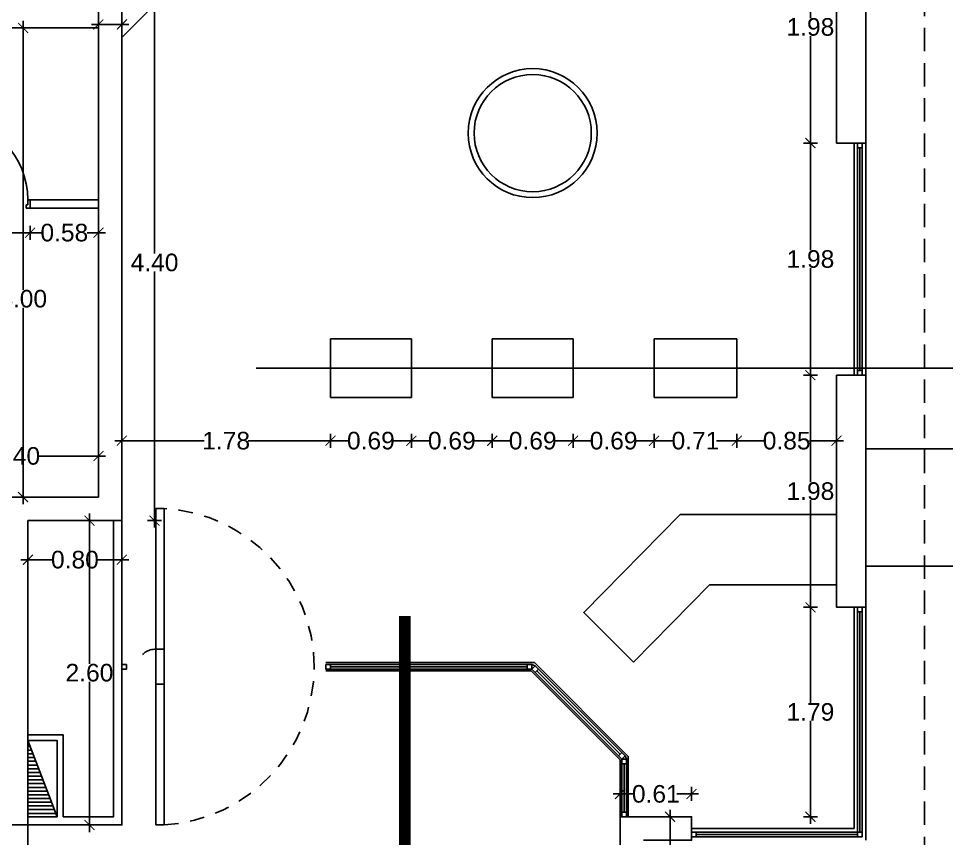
# Model space of a CAD drawing. Header units: millimetres. Extents: x 1217 to 2428, y 234 to 644.
# Drawn here: x 2363.95 to 2371.87, y 343.95 to 350.95 of the extents above; entities that cross this region are included whole.
import ezdxf

# ---------------------------------------------------------------- set-up
doc = ezdxf.new("R2010")
doc.units = ezdxf.units.MM
for name, pattern in [('DASHDOTX2', [0.84, 0.4, -0.2, 0.04, -0.2]), ('HIDDEN', [0.375, 0.25, -0.125]), ('HIDDEN2', [0.1875, 0.125, -0.0625])]:
    doc.linetypes.add(name, pattern=pattern)
doc.layers.get('0').update_dxf_attribs({"lineweight": 5})
for name, color, linetype in [('0.1', 251, 'Continuous'), ('0.2', 2, 'Continuous'), ('0.3', 6, 'Continuous'), ('COTAS INTERIORES', 3, 'Continuous'), ('MURO', 5, 'Continuous'), ('MUROS', 7, 'Continuous'), ('PUERTAS', 2, 'Continuous'), ('SHAFT', 3, 'Continuous')]:
    doc.layers.add(name, color=color, linetype=linetype)
doc.styles.add('INTERARQ', font='arial.ttf')
doc.dimstyles.new('ESCALA_1-50', dxfattribs={"dimtxt": 0.15, "dimasz": 0.06, "dimexe": 0.18, "dimexo": 0.0625, "dimgap": 0, "dimtad": 0, "dimtih": 1, "dimtoh": 1, "dimzin": 0, "dimdsep": 46, "dimtxsty": 'INTERARQ', "dimblk": 'DIMTICK', "dimcen": 0, "dimse1": 1, "dimse2": 1, "dimclrd": 256, "dimclre": 1, "dimclrt": 2, "dimadec": 0, "dimazin": 0, "dimtfac": 4.5, "dimtofl": 0, "dimtmove": 2, "dimatfit": 3, "dimldrblk": 'DIMTICK', "dimfxl": 1, "dimtolj": 1, "dimtzin": 0, "dimarcsym": 0})

# ---------------------------------------------------------------- blocks, each defined once
blk = doc.blocks.new('DFDFDFDFDDFGGG')
at = {"layer": 'PUERTAS'}
for p, q in [((381629.6763, 7752659.5205), (381629.6427, 7752659.5205)), ((381629.6629, 7752659.4936), (381629.6763, 7752659.4936)), ((381629.6629, 7752659.4505), (381629.6629, 7752659.4936)), ((381629.6763, 7752659.4936), (381629.6763, 7752659.5205)), ((381630.359, 7752659.5205), (381630.359, 7752659.4936)), ((381630.3927, 7752659.5205), (381630.359, 7752659.5205)), ((381630.359, 7752659.4936), (381630.3725, 7752659.4936)), ((381630.3725, 7752659.4936), (381630.3725, 7752659.4505)), ((381629.6427, 7752659.4505), (381629.6629, 7752659.4505)), ((381629.6628, 7752658.7508), (381629.6629, 7752659.4505)), ((381629.6629, 7752659.4505), (381629.7061, 7752659.4505)), ((381629.7061, 7752659.4505), (381629.706, 7752658.7508)), ((381630.3725, 7752659.4505), (381630.3927, 7752659.4505)), ((381629.706, 7752658.7508), (381629.6628, 7752658.7508))]:
    blk.add_line(p, q, dxfattribs=at)
blk.add_ellipse((381629.5787, 7752659.5294), major_axis=(-0.6336, 0.5233), ratio=0.91419, start_param=2.378631, end_param=3.775075, dxfattribs=at)
blk = doc.blocks.new('DIMTICK')
at = {"color": 1}
for p, q in [((-1, 0), (1, 0)), ((0, 1), (0, -1))]:
    blk.add_line(p, q, dxfattribs=at)
at = {"color": 3, "const_width": 0.141}
blk.add_lwpolyline([(0.71, 0.71), (-0.71, -0.71)], dxfattribs=at)
blk = doc.blocks.new('*D44')
at = {"layer": 'COTAS INTERIORES', "lineweight": -2, "ltscale": 3, "transparency": 16777216}
for p, q in [((2363.3632, 349.1211), (2363.4828, 349.1211)), ((2363.9932, 349.1211), (2363.8736, 349.1211))]:
    blk.add_line(p, q, dxfattribs=at)
at = {"layer": 'DEFPOINTS', "color": 0, "ltscale": 3, "transparency": 16777216}
for p in [(2363.3032, 349.5959), (2364.0532, 349.5959), (2364.0532, 349.1211)]:
    blk.add_point(p, dxfattribs=at)
at = {"layer": 'COTAS INTERIORES', "lineweight": -2, "ltscale": 3, "transparency": 16777216, "xscale": 0.06, "yscale": 0.06, "zscale": 0.06, "rotation": 180}
blk.add_blockref('DIMTICK', (2363.3032, 349.1211), dxfattribs=at)
at = {"layer": 'COTAS INTERIORES', "lineweight": -2, "ltscale": 3, "transparency": 16777216, "xscale": 0.06, "yscale": 0.06, "zscale": 0.06}
blk.add_blockref('DIMTICK', (2364.0532, 349.1211), dxfattribs=at)
at = {"layer": 'COTAS INTERIORES', "color": 2, "ltscale": 3, "transparency": 16777216, "insert": (2363.6782, 349.1211), "char_height": 0.15, "attachment_point": 5, "style": 'INTERARQ'}
blk.add_mtext('\\A1;0.75', dxfattribs=at)
blk = doc.blocks.new('*D45')
at = {"layer": 'COTAS INTERIORES', "lineweight": -2, "ltscale": 3, "transparency": 16777216}
for p, q in [((2364.1132, 349.1211), (2364.1489, 349.1211)), ((2364.5746, 349.1211), (2364.5389, 349.1211))]:
    blk.add_line(p, q, dxfattribs=at)
at = {"layer": 'DEFPOINTS', "color": 0, "ltscale": 3, "transparency": 16777216}
for p in [(2364.0532, 349.5959), (2364.6346, 349.5959), (2364.6346, 349.1211)]:
    blk.add_point(p, dxfattribs=at)
at = {"layer": 'COTAS INTERIORES', "lineweight": -2, "ltscale": 3, "transparency": 16777216, "xscale": 0.06, "yscale": 0.06, "zscale": 0.06, "rotation": 180}
blk.add_blockref('DIMTICK', (2364.0532, 349.1211), dxfattribs=at)
at = {"layer": 'COTAS INTERIORES', "lineweight": -2, "ltscale": 3, "transparency": 16777216, "xscale": 0.06, "yscale": 0.06, "zscale": 0.06}
blk.add_blockref('DIMTICK', (2364.6346, 349.1211), dxfattribs=at)
at = {"layer": 'COTAS INTERIORES', "color": 2, "ltscale": 3, "transparency": 16777216, "insert": (2364.3439, 349.1211), "char_height": 0.15, "attachment_point": 5, "style": 'INTERARQ'}
blk.add_mtext('\\A1;0.58', dxfattribs=at)
blk = doc.blocks.new('*D46')
at = {"layer": 'COTAS INTERIORES', "lineweight": -2, "ltscale": 3, "transparency": 16777216}
blk.add_line((2364.6946, 350.8975), (2364.7746, 350.8975), dxfattribs=at)
at = {"layer": 'DEFPOINTS', "color": 0, "ltscale": 3, "transparency": 16777216}
for p in [(2364.8346, 350.8975), (2364.6346, 349.5959), (2364.8346, 346.9294)]:
    blk.add_point(p, dxfattribs=at)
at = {"layer": 'COTAS INTERIORES', "lineweight": -2, "ltscale": 3, "transparency": 16777216, "xscale": 0.06, "yscale": 0.06, "zscale": 0.06, "rotation": 180}
blk.add_blockref('DIMTICK', (2364.6346, 350.8975), dxfattribs=at)
at = {"layer": 'COTAS INTERIORES', "lineweight": -2, "ltscale": 3, "transparency": 16777216, "xscale": 0.06, "yscale": 0.06, "zscale": 0.06}
blk.add_blockref('DIMTICK', (2364.8346, 350.8975), dxfattribs=at)
at = {"layer": 'COTAS INTERIORES', "color": 2, "ltscale": 3, "transparency": 16777216, "insert": (2364.7346, 351.2307), "char_height": 0.15, "attachment_point": 5, "style": 'INTERARQ'}
blk.add_mtext('\\A1;0.20', dxfattribs=at)
blk = doc.blocks.new('*D78')
at = {"layer": 'COTAS INTERIORES', "lineweight": -2, "ltscale": 3, "transparency": 16777216}
for p, q in [((2363.993, 350.8082), (2363.993, 348.6339)), ((2363.993, 346.9253), (2363.993, 348.4807))]:
    blk.add_line(p, q, dxfattribs=at)
at = {"layer": 'DEFPOINTS', "color": 0, "ltscale": 3, "transparency": 16777216}
for p in [(2363.993, 350.8682), (2364.6346, 350.8682, 0), (2364.6346, 346.8653, 0)]:
    blk.add_point(p, dxfattribs=at)
at = {"layer": 'COTAS INTERIORES', "lineweight": -2, "ltscale": 3, "transparency": 16777216, "xscale": 0.06, "yscale": 0.06, "zscale": 0.06}
for p, rotation in [((2363.993, 350.8682), 90), ((2363.993, 346.8653), 270)]:
    blk.add_blockref('DIMTICK', p, dxfattribs=dict(at, rotation=rotation))
at = {"layer": 'COTAS INTERIORES', "color": 2, "ltscale": 3, "transparency": 16777216, "insert": (2363.993, 348.5573), "char_height": 0.15, "attachment_point": 5, "style": 'INTERARQ'}
blk.add_mtext('\\A1;4.00', dxfattribs=at)
blk = doc.blocks.new('*D82')
at = {"layer": 'COTAS INTERIORES', "lineweight": -2, "ltscale": 3, "transparency": 16777216}
for p, q in [((2363.2927, 347.2163), (2363.7461, 347.2163)), ((2364.5746, 347.2163), (2364.1211, 347.2163))]:
    blk.add_line(p, q, dxfattribs=at)
at = {"layer": 'DEFPOINTS', "color": 0, "ltscale": 3, "transparency": 16777216}
for p in [(2363.2327, 347.2163), (2363.2327, 346.8653, 0), (2364.6346, 346.8653, 0)]:
    blk.add_point(p, dxfattribs=at)
at = {"layer": 'COTAS INTERIORES', "lineweight": -2, "ltscale": 3, "transparency": 16777216, "xscale": 0.06, "yscale": 0.06, "zscale": 0.06, "rotation": 180}
blk.add_blockref('DIMTICK', (2363.2327, 347.2163), dxfattribs=at)
at = {"layer": 'COTAS INTERIORES', "lineweight": -2, "ltscale": 3, "transparency": 16777216, "xscale": 0.06, "yscale": 0.06, "zscale": 0.06}
blk.add_blockref('DIMTICK', (2364.6346, 347.2163), dxfattribs=at)
at = {"layer": 'COTAS INTERIORES', "color": 2, "ltscale": 3, "transparency": 16777216, "insert": (2363.9336, 347.2163), "char_height": 0.15, "attachment_point": 5, "style": 'INTERARQ'}
blk.add_mtext('\\A1;1.40', dxfattribs=at)
blk = doc.blocks.new('*D83')
at = {"layer": 'COTAS INTERIORES', "lineweight": -2, "ltscale": 3, "transparency": 16777216}
for p, q in [((2365.1133, 351.0082), (2365.1133, 348.9433)), ((2365.1133, 346.7253), (2365.1133, 348.7902))]:
    blk.add_line(p, q, dxfattribs=at)
at = {"layer": 'DEFPOINTS', "color": 0, "ltscale": 3, "transparency": 16777216}
for p in [(2364.8346, 351.0682, 0), (2365.1133, 351.0682), (2364.8346, 346.6653, 0)]:
    blk.add_point(p, dxfattribs=at)
at = {"layer": 'COTAS INTERIORES', "lineweight": -2, "ltscale": 3, "transparency": 16777216, "xscale": 0.06, "yscale": 0.06, "zscale": 0.06}
for p, rotation in [((2365.1133, 351.0682), 90), ((2365.1133, 346.6653), 270)]:
    blk.add_blockref('DIMTICK', p, dxfattribs=dict(at, rotation=rotation))
at = {"layer": 'COTAS INTERIORES', "color": 2, "ltscale": 3, "transparency": 16777216, "insert": (2365.1133, 348.8667), "char_height": 0.15, "attachment_point": 5, "style": 'INTERARQ'}
blk.add_mtext('\\A1;4.40', dxfattribs=at)
blk = doc.blocks.new('*D85')
at = {"layer": 'COTAS INTERIORES', "lineweight": -2, "ltscale": 3, "transparency": 16777216}
for p, q in [((2364.0936, 346.3314), (2364.2396, 346.3314)), ((2364.7746, 346.3314), (2364.6287, 346.3314))]:
    blk.add_line(p, q, dxfattribs=at)
at = {"layer": 'DEFPOINTS', "color": 0, "ltscale": 3, "transparency": 16777216}
for p in [(2364.0336, 346.6653, 0), (2364.8346, 346.6653, 0), (2364.8346, 346.3314)]:
    blk.add_point(p, dxfattribs=at)
at = {"layer": 'COTAS INTERIORES', "lineweight": -2, "ltscale": 3, "transparency": 16777216, "xscale": 0.06, "yscale": 0.06, "zscale": 0.06, "rotation": 180}
blk.add_blockref('DIMTICK', (2364.0336, 346.3314), dxfattribs=at)
at = {"layer": 'COTAS INTERIORES', "lineweight": -2, "ltscale": 3, "transparency": 16777216, "xscale": 0.06, "yscale": 0.06, "zscale": 0.06}
blk.add_blockref('DIMTICK', (2364.8346, 346.3314), dxfattribs=at)
at = {"layer": 'COTAS INTERIORES', "color": 2, "ltscale": 3, "transparency": 16777216, "insert": (2364.4341, 346.3314), "char_height": 0.15, "attachment_point": 5, "style": 'INTERARQ'}
blk.add_mtext('\\A1;0.80', dxfattribs=at)
blk = doc.blocks.new('*D86')
at = {"layer": 'COTAS INTERIORES', "lineweight": -2, "ltscale": 3, "transparency": 16777216}
for p, q in [((2364.5583, 346.6053), (2364.5583, 345.4436)), ((2364.5583, 344.1286), (2364.5583, 345.2904))]:
    blk.add_line(p, q, dxfattribs=at)
at = {"layer": 'DEFPOINTS', "color": 0, "ltscale": 3, "transparency": 16777216}
for p in [(2364.5583, 346.6653), (2364.8346, 346.6653, 0), (2364.8346, 344.0686, 0)]:
    blk.add_point(p, dxfattribs=at)
at = {"layer": 'COTAS INTERIORES', "lineweight": -2, "ltscale": 3, "transparency": 16777216, "xscale": 0.06, "yscale": 0.06, "zscale": 0.06}
for p, rotation in [((2364.5583, 346.6653), 90), ((2364.5583, 344.0686), 270)]:
    blk.add_blockref('DIMTICK', p, dxfattribs=dict(at, rotation=rotation))
at = {"layer": 'COTAS INTERIORES', "color": 2, "ltscale": 3, "transparency": 16777216, "insert": (2364.5583, 345.367), "char_height": 0.15, "attachment_point": 5, "style": 'INTERARQ'}
blk.add_mtext('\\A1;2.60', dxfattribs=at)
blk = doc.blocks.new('*D93')
at = {"layer": 'COTAS INTERIORES', "lineweight": -2, "ltscale": 3, "transparency": 16777216}
for p, q in [((2364.8946, 347.3464), (2365.5362, 347.3464)), ((2366.5535, 347.3464), (2365.912, 347.3464))]:
    blk.add_line(p, q, dxfattribs=at)
at = {"layer": 'DEFPOINTS', "color": 0, "ltscale": 3, "transparency": 16777216}
for p in [(2364.8346, 347.7158, 0), (2366.6135, 347.7158, 0), (2364.8346, 347.3464)]:
    blk.add_point(p, dxfattribs=at)
at = {"layer": 'COTAS INTERIORES', "lineweight": -2, "ltscale": 3, "transparency": 16777216, "xscale": 0.06, "yscale": 0.06, "zscale": 0.06, "rotation": 180}
blk.add_blockref('DIMTICK', (2364.8346, 347.3464), dxfattribs=at)
at = {"layer": 'COTAS INTERIORES', "lineweight": -2, "ltscale": 3, "transparency": 16777216, "xscale": 0.06, "yscale": 0.06, "zscale": 0.06}
blk.add_blockref('DIMTICK', (2366.6135, 347.3464), dxfattribs=at)
at = {"layer": 'COTAS INTERIORES', "color": 2, "ltscale": 3, "transparency": 16777216, "insert": (2365.7241, 347.3464), "char_height": 0.15, "attachment_point": 5, "style": 'INTERARQ'}
blk.add_mtext('\\A1;1.78', dxfattribs=at)
blk = doc.blocks.new('*D94')
at = {"layer": 'COTAS INTERIORES', "lineweight": -2, "ltscale": 3, "transparency": 16777216}
for p, q in [((2366.6735, 347.3464), (2366.7635, 347.3464)), ((2367.2435, 347.3464), (2367.1535, 347.3464))]:
    blk.add_line(p, q, dxfattribs=at)
at = {"layer": 'DEFPOINTS', "color": 0, "ltscale": 3, "transparency": 16777216}
for p in [(2366.6135, 347.7158, 0), (2367.3035, 347.7158), (2367.3035, 347.3464)]:
    blk.add_point(p, dxfattribs=at)
at = {"layer": 'COTAS INTERIORES', "lineweight": -2, "ltscale": 3, "transparency": 16777216, "xscale": 0.06, "yscale": 0.06, "zscale": 0.06, "rotation": 180}
blk.add_blockref('DIMTICK', (2366.6135, 347.3464), dxfattribs=at)
at = {"layer": 'COTAS INTERIORES', "lineweight": -2, "ltscale": 3, "transparency": 16777216, "xscale": 0.06, "yscale": 0.06, "zscale": 0.06}
blk.add_blockref('DIMTICK', (2367.3035, 347.3464), dxfattribs=at)
at = {"layer": 'COTAS INTERIORES', "color": 2, "ltscale": 3, "transparency": 16777216, "insert": (2366.9585, 347.3464), "char_height": 0.15, "attachment_point": 5, "style": 'INTERARQ'}
blk.add_mtext('\\A1;0.69', dxfattribs=at)
blk = doc.blocks.new('*D95')
at = {"layer": 'COTAS INTERIORES', "lineweight": -2, "ltscale": 3, "transparency": 16777216}
for p, q in [((2367.3635, 347.3464), (2367.4535, 347.3464)), ((2367.9335, 347.3464), (2367.8435, 347.3464))]:
    blk.add_line(p, q, dxfattribs=at)
at = {"layer": 'DEFPOINTS', "color": 0, "ltscale": 3, "transparency": 16777216}
for p in [(2367.3035, 347.7158), (2367.9935, 347.7158), (2367.9935, 347.3464)]:
    blk.add_point(p, dxfattribs=at)
at = {"layer": 'COTAS INTERIORES', "lineweight": -2, "ltscale": 3, "transparency": 16777216, "xscale": 0.06, "yscale": 0.06, "zscale": 0.06, "rotation": 180}
blk.add_blockref('DIMTICK', (2367.3035, 347.3464), dxfattribs=at)
at = {"layer": 'COTAS INTERIORES', "lineweight": -2, "ltscale": 3, "transparency": 16777216, "xscale": 0.06, "yscale": 0.06, "zscale": 0.06}
blk.add_blockref('DIMTICK', (2367.9935, 347.3464), dxfattribs=at)
at = {"layer": 'COTAS INTERIORES', "color": 2, "ltscale": 3, "transparency": 16777216, "insert": (2367.6485, 347.3464), "char_height": 0.15, "attachment_point": 5, "style": 'INTERARQ'}
blk.add_mtext('\\A1;0.69', dxfattribs=at)
blk = doc.blocks.new('*D96')
at = {"layer": 'COTAS INTERIORES', "lineweight": -2, "ltscale": 3, "transparency": 16777216}
for p, q in [((2368.0535, 347.3464), (2368.1435, 347.3464)), ((2368.6235, 347.3464), (2368.5335, 347.3464))]:
    blk.add_line(p, q, dxfattribs=at)
at = {"layer": 'DEFPOINTS', "color": 0, "ltscale": 3, "transparency": 16777216}
for p in [(2367.9935, 347.7158), (2368.6835, 347.7158, 0), (2368.6835, 347.3464)]:
    blk.add_point(p, dxfattribs=at)
at = {"layer": 'COTAS INTERIORES', "lineweight": -2, "ltscale": 3, "transparency": 16777216, "xscale": 0.06, "yscale": 0.06, "zscale": 0.06, "rotation": 180}
blk.add_blockref('DIMTICK', (2367.9935, 347.3464), dxfattribs=at)
at = {"layer": 'COTAS INTERIORES', "lineweight": -2, "ltscale": 3, "transparency": 16777216, "xscale": 0.06, "yscale": 0.06, "zscale": 0.06}
blk.add_blockref('DIMTICK', (2368.6835, 347.3464), dxfattribs=at)
at = {"layer": 'COTAS INTERIORES', "color": 2, "ltscale": 3, "transparency": 16777216, "insert": (2368.3385, 347.3464), "char_height": 0.15, "attachment_point": 5, "style": 'INTERARQ'}
blk.add_mtext('\\A1;0.69', dxfattribs=at)
blk = doc.blocks.new('*D97')
at = {"layer": 'COTAS INTERIORES', "lineweight": -2, "ltscale": 3, "transparency": 16777216}
for p, q in [((2368.7435, 347.3464), (2368.8335, 347.3464)), ((2369.3135, 347.3464), (2369.2235, 347.3464))]:
    blk.add_line(p, q, dxfattribs=at)
at = {"layer": 'DEFPOINTS', "color": 0, "ltscale": 3, "transparency": 16777216}
for p in [(2368.6835, 347.7158, 0), (2369.3735, 347.7158), (2369.3735, 347.3464)]:
    blk.add_point(p, dxfattribs=at)
at = {"layer": 'COTAS INTERIORES', "lineweight": -2, "ltscale": 3, "transparency": 16777216, "xscale": 0.06, "yscale": 0.06, "zscale": 0.06, "rotation": 180}
blk.add_blockref('DIMTICK', (2368.6835, 347.3464), dxfattribs=at)
at = {"layer": 'COTAS INTERIORES', "lineweight": -2, "ltscale": 3, "transparency": 16777216, "xscale": 0.06, "yscale": 0.06, "zscale": 0.06}
blk.add_blockref('DIMTICK', (2369.3735, 347.3464), dxfattribs=at)
at = {"layer": 'COTAS INTERIORES', "color": 2, "ltscale": 3, "transparency": 16777216, "insert": (2369.0285, 347.3464), "char_height": 0.15, "attachment_point": 5, "style": 'INTERARQ'}
blk.add_mtext('\\A1;0.69', dxfattribs=at)
blk = doc.blocks.new('*D98')
at = {"layer": 'COTAS INTERIORES', "lineweight": -2, "ltscale": 3, "transparency": 16777216}
for p, q in [((2369.4335, 347.3464), (2369.5462, 347.3464)), ((2370.0196, 347.3464), (2369.9069, 347.3464))]:
    blk.add_line(p, q, dxfattribs=at)
at = {"layer": 'DEFPOINTS', "color": 0, "ltscale": 3, "transparency": 16777216}
for p in [(2369.3735, 347.7158), (2370.0796, 347.7158, 0), (2370.0796, 347.3464)]:
    blk.add_point(p, dxfattribs=at)
at = {"layer": 'COTAS INTERIORES', "lineweight": -2, "ltscale": 3, "transparency": 16777216, "xscale": 0.06, "yscale": 0.06, "zscale": 0.06, "rotation": 180}
blk.add_blockref('DIMTICK', (2369.3735, 347.3464), dxfattribs=at)
at = {"layer": 'COTAS INTERIORES', "lineweight": -2, "ltscale": 3, "transparency": 16777216, "xscale": 0.06, "yscale": 0.06, "zscale": 0.06}
blk.add_blockref('DIMTICK', (2370.0796, 347.3464), dxfattribs=at)
at = {"layer": 'COTAS INTERIORES', "color": 2, "ltscale": 3, "transparency": 16777216, "insert": (2369.7266, 347.3464), "char_height": 0.15, "attachment_point": 5, "style": 'INTERARQ'}
blk.add_mtext('\\A1;0.71', dxfattribs=at)
blk = doc.blocks.new('*D99')
at = {"layer": 'COTAS INTERIORES', "lineweight": -2, "ltscale": 3, "transparency": 16777216}
for p, q in [((2370.1396, 347.3464), (2370.3093, 347.3464)), ((2370.8696, 347.3464), (2370.7, 347.3464))]:
    blk.add_line(p, q, dxfattribs=at)
at = {"layer": 'DEFPOINTS', "color": 0, "ltscale": 3, "transparency": 16777216}
for p in [(2370.9296, 347.9058), (2370.0796, 347.7158, 0), (2370.9296, 347.3464)]:
    blk.add_point(p, dxfattribs=at)
at = {"layer": 'COTAS INTERIORES', "lineweight": -2, "ltscale": 3, "transparency": 16777216, "xscale": 0.06, "yscale": 0.06, "zscale": 0.06, "rotation": 180}
blk.add_blockref('DIMTICK', (2370.0796, 347.3464), dxfattribs=at)
at = {"layer": 'COTAS INTERIORES', "lineweight": -2, "ltscale": 3, "transparency": 16777216, "xscale": 0.06, "yscale": 0.06, "zscale": 0.06}
blk.add_blockref('DIMTICK', (2370.9296, 347.3464), dxfattribs=at)
at = {"layer": 'COTAS INTERIORES', "color": 2, "ltscale": 3, "transparency": 16777216, "insert": (2370.5046, 347.3464), "char_height": 0.15, "attachment_point": 5, "style": 'INTERARQ'}
blk.add_mtext('\\A1;0.85', dxfattribs=at)
blk = doc.blocks.new('*D100')
at = {"layer": 'COTAS INTERIORES', "lineweight": -2, "ltscale": 3, "transparency": 16777216}
for p, q in [((2370.7071, 345.8658), (2370.7071, 345.1088)), ((2370.7071, 344.1987), (2370.7071, 344.9556))]:
    blk.add_line(p, q, dxfattribs=at)
at = {"layer": 'DEFPOINTS', "color": 0, "ltscale": 3, "transparency": 16777216}
for p in [(2370.7071, 345.9258), (2370.9296, 345.9258, 0), (2369.6936, 344.1387, 0)]:
    blk.add_point(p, dxfattribs=at)
at = {"layer": 'COTAS INTERIORES', "lineweight": -2, "ltscale": 3, "transparency": 16777216, "xscale": 0.06, "yscale": 0.06, "zscale": 0.06}
for p, rotation in [((2370.7071, 345.9258), 90), ((2370.7071, 344.1387), 270)]:
    blk.add_blockref('DIMTICK', p, dxfattribs=dict(at, rotation=rotation))
at = {"layer": 'COTAS INTERIORES', "color": 2, "ltscale": 3, "transparency": 16777216, "insert": (2370.7071, 345.0322), "char_height": 0.15, "attachment_point": 5, "style": 'INTERARQ'}
blk.add_mtext('\\A1;1.79', dxfattribs=at)
blk = doc.blocks.new('*D101')
at = {"layer": 'COTAS INTERIORES', "lineweight": -2, "ltscale": 3, "transparency": 16777216}
for p, q in [((2369.1436, 344.3332), (2369.2083, 344.3332)), ((2369.6336, 344.3332), (2369.569, 344.3332))]:
    blk.add_line(p, q, dxfattribs=at)
at = {"layer": 'DEFPOINTS', "color": 0, "ltscale": 3, "transparency": 16777216}
for p in [(2369.0836, 344.3332), (2369.0836, 344.1386, 0), (2369.6936, 344.1387, 0)]:
    blk.add_point(p, dxfattribs=at)
at = {"layer": 'COTAS INTERIORES', "lineweight": -2, "ltscale": 3, "transparency": 16777216, "xscale": 0.06, "yscale": 0.06, "zscale": 0.06, "rotation": 180}
blk.add_blockref('DIMTICK', (2369.0836, 344.3332), dxfattribs=at)
at = {"layer": 'COTAS INTERIORES', "lineweight": -2, "ltscale": 3, "transparency": 16777216, "xscale": 0.06, "yscale": 0.06, "zscale": 0.06}
blk.add_blockref('DIMTICK', (2369.6936, 344.3332), dxfattribs=at)
at = {"layer": 'COTAS INTERIORES', "color": 2, "ltscale": 3, "transparency": 16777216, "insert": (2369.3886, 344.3332), "char_height": 0.15, "attachment_point": 5, "style": 'INTERARQ'}
blk.add_mtext('\\A1;0.61', dxfattribs=at)
blk = doc.blocks.new('*D102')
at = {"layer": 'COTAS INTERIORES', "lineweight": -2, "ltscale": 3, "transparency": 16777216}
for p, q in [((2369.5102, 344.0786), (2369.5102, 342.9103)), ((2369.5102, 341.5887), (2369.5102, 342.7571))]:
    blk.add_line(p, q, dxfattribs=at)
at = {"layer": 'DEFPOINTS', "color": 0, "ltscale": 3, "transparency": 16777216}
for p in [(2369.0836, 344.1386, 0), (2369.0836, 341.5287, 0), (2369.5102, 341.5287)]:
    blk.add_point(p, dxfattribs=at)
at = {"layer": 'COTAS INTERIORES', "lineweight": -2, "ltscale": 3, "transparency": 16777216, "xscale": 0.06, "yscale": 0.06, "zscale": 0.06}
for p, rotation in [((2369.5102, 344.1386), 90), ((2369.5102, 341.5287), 270)]:
    blk.add_blockref('DIMTICK', p, dxfattribs=dict(at, rotation=rotation))
at = {"layer": 'COTAS INTERIORES', "color": 2, "ltscale": 3, "transparency": 16777216, "insert": (2369.5102, 342.8337), "char_height": 0.15, "attachment_point": 5, "style": 'INTERARQ'}
blk.add_mtext('\\A1;2.61', dxfattribs=at)
blk = doc.blocks.new('*D103')
at = {"layer": 'COTAS INTERIORES', "lineweight": -2, "ltscale": 3, "transparency": 16777216}
for p, q in [((2370.7071, 347.8458), (2370.7071, 346.9923)), ((2370.7071, 345.9858), (2370.7071, 346.8392))]:
    blk.add_line(p, q, dxfattribs=at)
at = {"layer": 'DEFPOINTS', "color": 0, "ltscale": 3, "transparency": 16777216}
for p in [(2370.7071, 347.9058), (2370.9296, 347.9058), (2370.9296, 345.9258, 0)]:
    blk.add_point(p, dxfattribs=at)
at = {"layer": 'COTAS INTERIORES', "lineweight": -2, "ltscale": 3, "transparency": 16777216, "xscale": 0.06, "yscale": 0.06, "zscale": 0.06}
for p, rotation in [((2370.7071, 347.9058), 90), ((2370.7071, 345.9258), 270)]:
    blk.add_blockref('DIMTICK', p, dxfattribs=dict(at, rotation=rotation))
at = {"layer": 'COTAS INTERIORES', "color": 2, "ltscale": 3, "transparency": 16777216, "insert": (2370.7071, 346.9158), "char_height": 0.15, "attachment_point": 5, "style": 'INTERARQ'}
blk.add_mtext('\\A1;1.98', dxfattribs=at)
blk = doc.blocks.new('*D104')
at = {"layer": 'COTAS INTERIORES', "lineweight": -2, "ltscale": 3, "transparency": 16777216}
for p, q in [((2370.7071, 349.8258), (2370.7071, 348.9723)), ((2370.7071, 347.9658), (2370.7071, 348.8192))]:
    blk.add_line(p, q, dxfattribs=at)
at = {"layer": 'DEFPOINTS', "color": 0, "ltscale": 3, "transparency": 16777216}
for p in [(2370.7071, 349.8858), (2370.9296, 349.8858, 0), (2370.9296, 347.9058)]:
    blk.add_point(p, dxfattribs=at)
at = {"layer": 'COTAS INTERIORES', "lineweight": -2, "ltscale": 3, "transparency": 16777216, "xscale": 0.06, "yscale": 0.06, "zscale": 0.06}
for p, rotation in [((2370.7071, 349.8858), 90), ((2370.7071, 347.9058), 270)]:
    blk.add_blockref('DIMTICK', p, dxfattribs=dict(at, rotation=rotation))
at = {"layer": 'COTAS INTERIORES', "color": 2, "ltscale": 3, "transparency": 16777216, "insert": (2370.7071, 348.8958), "char_height": 0.15, "attachment_point": 5, "style": 'INTERARQ'}
blk.add_mtext('\\A1;1.98', dxfattribs=at)
blk = doc.blocks.new('*D105')
at = {"layer": 'COTAS INTERIORES', "lineweight": -2, "ltscale": 3, "transparency": 16777216}
for p, q in [((2370.7071, 351.8058), (2370.7071, 350.9523)), ((2370.7071, 349.9458), (2370.7071, 350.7992))]:
    blk.add_line(p, q, dxfattribs=at)
at = {"layer": 'DEFPOINTS', "color": 0, "ltscale": 3, "transparency": 16777216}
for p in [(2370.7071, 351.8658), (2370.9296, 351.8658), (2370.9296, 349.8858, 0)]:
    blk.add_point(p, dxfattribs=at)
at = {"layer": 'COTAS INTERIORES', "lineweight": -2, "ltscale": 3, "transparency": 16777216, "xscale": 0.06, "yscale": 0.06, "zscale": 0.06}
for p, rotation in [((2370.7071, 351.8658), 90), ((2370.7071, 349.8858), 270)]:
    blk.add_blockref('DIMTICK', p, dxfattribs=dict(at, rotation=rotation))
at = {"layer": 'COTAS INTERIORES', "color": 2, "ltscale": 3, "transparency": 16777216, "insert": (2370.7071, 350.8758), "char_height": 0.15, "attachment_point": 5, "style": 'INTERARQ'}
blk.add_mtext('\\A1;1.98', dxfattribs=at)
blk = doc.blocks.new('*D1774')
at = {"layer": '0.1', "lineweight": -2, "ltscale": 3, "transparency": 16777216}
for p, q in [((2372.9563, 347.9057), (2372.9563, 347.0223)), ((2372.9563, 345.9858), (2372.9563, 346.8692))]:
    blk.add_line(p, q, dxfattribs=at)
at = {"layer": 'DEFPOINTS', "color": 0, "ltscale": 3, "transparency": 16777216}
for p in [(2371.39, 347.9657, 0), (2371.1796, 345.9258, 0), (2372.9563, 345.9258)]:
    blk.add_point(p, dxfattribs=at)
at = {"layer": '0.1', "lineweight": -2, "ltscale": 3, "transparency": 16777216, "xscale": 0.06, "yscale": 0.06, "zscale": 0.06}
for p, rotation in [((2372.9563, 347.9657), 90), ((2372.9563, 345.9258), 270)]:
    blk.add_blockref('DIMTICK', p, dxfattribs=dict(at, rotation=rotation))
at = {"layer": '0.1', "color": 2, "ltscale": 3, "transparency": 16777216, "insert": (2372.9563, 346.9457), "char_height": 0.15, "attachment_point": 5, "style": 'INTERARQ'}
blk.add_mtext('\\A1;2.04', dxfattribs=at)

msp = doc.modelspace()

# ---------------------------------------------------------------- hatches: boundary and pattern name
at = {"layer": 'SHAFT'}
h = msp.add_hatch(dxfattribs=at)
h.set_pattern_fill('ANSI31', color=256, scale=0.01, angle=-225, style=0)
h.set_pattern_definition([(180, (7755532.821612, -384215.833274), (-4e-17, -0.03175), [])])
h.paths.add_polyline_path([(2364.03364, 344.13864), (2364.03364, 344.78788), (2364.28335, 344.13864)])

# ---------------------------------------------------------------- linework, layer by layer
at = {"layer": '0.1', "ltscale": 3}
for p, q in [((2378.14211, 347.96574, 0), (2365.97876, 347.96574, 0)), ((2364.03364, 344.06864, 0), (2364.03364, 343.37869, 0))]:
    msp.add_line(p, q, dxfattribs=at)
at = {"layer": '0.1', "linetype": 'HIDDEN', "ltscale": 0.8, "elevation": 0}
msp.add_lwpolyline([(2371.67962, 341.36869), (2371.67962, 352.28023), (2371.19361, 352.28023)], dxfattribs=at)
at = {"layer": '0.1', "elevation": 0}
for points in [[(2371.10962, 347.94576), (2371.10962, 349.84576)], [(2371.12962, 347.94576), (2371.12962, 349.84576)], [(2371.14962, 347.94576), (2371.14962, 349.84576)], [(2371.10962, 345.88576), (2371.10962, 344.00865), (2369.73362, 344.00865)], [(2371.14962, 345.88576), (2371.14962, 343.96865), (2369.73362, 343.96865)], [(2371.12962, 344.00865), (2371.12962, 345.88576)], [(2366.6135, 345.43864), (2368.29093, 345.43864)], [(2366.6135, 345.41864), (2368.29093, 345.41864)], [(2366.6135, 345.39864), (2368.29093, 345.39864)], [(2368.35902, 345.37016), (2369.07034, 344.65923)], [(2368.37326, 345.3842), (2369.08458, 344.67328)], [(2368.3875, 345.39825), (2369.09882, 344.68732)], [(2369.09842, 344.59075), (2369.09842, 344.17865)], [(2369.11842, 344.59075), (2369.11842, 344.17865)], [(2369.13842, 344.59075), (2369.13842, 344.17865)], [(2369.73362, 343.98865), (2371.10962, 343.98865)]]:
    msp.add_lwpolyline(points, dxfattribs=at)
at = {"layer": '0.1', "linetype": 'ByBlock', "elevation": 0}
for points in [[(2365.1246, 345.26864), (2365.1246, 346.76864), (2365.1946, 346.76864), (2365.1946, 345.26864), (2365.1246, 345.26864)], [(2365.1246, 345.56864), (2365.1246, 344.06864), (2365.1946, 344.06864), (2365.1946, 345.56864), (2365.1246, 345.56864)], [(2364.03364, 344.78788), (2364.28335, 344.13864)]]:
    msp.add_lwpolyline(points, dxfattribs=at)
at = {"layer": '0.1', "color": 1, "linetype": 'DASHDOTX2', "ltscale": 1.5, "const_width": 0.1, "elevation": 0}
msp.add_lwpolyline([(2367.24802, 345.85258), (2367.24802, 336.81868), (2367.24802, 336.81868)], dxfattribs=at)
at = {"layer": '0.1', "linetype": 'HIDDEN2'}
for centre, radius, start, end in [((2365.11751, 345.41373, 0), 1.35711, 0.207458, 86.743296), ((2365.12367, 345.40755, 0), 0.16109, 89.665946, 157.714189), ((2365.11751, 345.42355, 0), 1.35711, 273.256704, 359.792542)]:
    msp.add_arc(centre, radius, start, end, dxfattribs=at)
at = {"layer": '0.2', "linetype": 'ByBlock', "elevation": 0}
for points in [[(2371.14962, 349.88576), (2371.14962, 349.84576), (2371.10962, 349.84576), (2371.10962, 349.88576), (2371.14962, 349.88576)], [(2371.14962, 347.94576), (2371.14962, 347.90576), (2371.10962, 347.90576), (2371.10962, 347.94576), (2371.14962, 347.94576)], [(2371.14962, 345.92576), (2371.14962, 345.88576), (2371.10962, 345.88576), (2371.10962, 345.92576), (2371.14962, 345.92576)], [(2364.8746, 345.43864), (2364.8346, 345.43864), (2364.8346, 345.39864), (2364.8746, 345.39864), (2364.8746, 345.43864)], [(2366.5735, 345.43864), (2366.6135, 345.43864), (2366.6135, 345.39864), (2366.5735, 345.39864), (2366.5735, 345.43864)], [(2368.29093, 345.43864), (2368.33093, 345.43864), (2368.33093, 345.39864), (2368.29093, 345.39864), (2368.29093, 345.43864)], [(2368.35941, 345.42673), (2368.33093, 345.43864)], [(2368.3875, 345.39825), (2368.35941, 345.42673), (2368.33093, 345.39864), (2368.35902, 345.37016), (2368.3875, 345.39825)], [(2369.1269, 344.65884), (2369.09882, 344.68732), (2369.07034, 344.65923), (2369.09842, 344.63075), (2369.1269, 344.65884)], [(2369.13842, 344.63075), (2369.1269, 344.65884)], [(2369.13842, 344.63075), (2369.13842, 344.59075), (2369.09842, 344.59075), (2369.09842, 344.63075), (2369.13842, 344.63075)], [(2369.13842, 344.17865), (2369.13842, 344.13865), (2369.09842, 344.13865), (2369.09842, 344.17865), (2369.13842, 344.17865)], [(2369.73362, 344.00865), (2369.73362, 343.96865), (2369.69362, 343.96865), (2369.69362, 344.00865), (2369.73362, 344.00865)], [(2371.14962, 344.00865), (2371.14962, 343.96865), (2371.10962, 343.96865), (2371.10962, 344.00865), (2371.14962, 344.00865)]]:
    msp.add_lwpolyline(points, dxfattribs=at)
at = {"layer": '0.2', "color": 8}
for radius in [0.55, 0.5]:
    msp.add_circle((2368.33851, 349.97072, 0), radius, dxfattribs=at)
at = {"layer": '0.3'}
for p, q in [((2371.07962, 349.88576, 0), (2371.07962, 347.90576, 0)), ((2364.63462, 349.40185, 0), (2364.05322, 349.40185, 0)), ((2371.07962, 345.92576, 0), (2371.07962, 344.03865, 0)), ((2371.07962, 344.03865, 0), (2369.69362, 344.03864, 0))]:
    msp.add_line(p, q, dxfattribs=at)
at = {"layer": '0.3', "elevation": 0}
for points in [[(2371.17962, 349.88576), (2371.17962, 347.90575)], [(2364.05322, 349.33185), (2364.05322, 349.40185)], [(2364.63461, 349.33185), (2364.05322, 349.33185)], [(2364.8346, 346.66532), (2364.8346, 344.06864), (2364.03364, 344.06864)], [(2364.7646, 346.66532), (2364.7646, 344.13864), (2364.33329, 344.13864)], [(2371.17962, 345.92576), (2371.17962, 343.93866)], [(2369.15365, 344.13865), (2369.15365, 344.65363), (2368.35365, 345.45363), (2366.5735, 345.45364)], [(2369.08365, 344.13865), (2369.08365, 344.62463), (2368.32465, 345.38363), (2366.5735, 345.38364)], [(2364.03364, 344.83782), (2364.33329, 344.83782), (2364.33329, 344.13864)], [(2364.31339, 344.83782), (2364.03364, 344.83782)], [(2364.03364, 344.13864), (2364.03364, 344.78788), (2364.28335, 344.78788), (2364.28335, 344.13864), (2364.03364, 344.13864)], [(2364.28335, 344.13864), (2364.03364, 344.13864)]]:
    msp.add_lwpolyline(points, dxfattribs=at)
at = {"layer": '0.3', "ltscale": 3, "elevation": 0}
msp.add_lwpolyline([(2364.03364, 344.78788), (2364.28335, 344.78788), (2364.28335, 344.13864), (2364.03364, 344.13864)], close=True, dxfattribs=at)
at = {"layer": 'MURO', "color": 5, "elevation": 0}
msp.add_lwpolyline([(2363.43267, 350.86817), (2364.63462, 350.86817)], dxfattribs=at)
at = {"layer": 'MURO', "color": 2, "ltscale": 3, "elevation": 0}
for points in [[(2371.17962, 347.27722), (2372.17962, 347.27722)], [(2370.92962, 346.71722), (2369.59524, 346.71722), (2368.77368, 345.88212), (2369.19796, 345.45784)], [(2371.17962, 346.27722), (2372.17962, 346.27722)], [(2370.92962, 346.11722), (2369.84691, 346.11722), (2369.19796, 345.45784)]]:
    msp.add_lwpolyline(points, dxfattribs=at)
at = {"layer": 'MUROS'}
for p, q in [((2364.63461, 346.86533, 0), (2364.63462, 351.06817, 0)), ((2364.83462, 346.66532, 0), (2364.83462, 351.06817, 0)), ((2364.03364, 346.66532, 0), (2364.03364, 344.06864, 0)), ((2364.03364, 346.66532, 0), (2364.8346, 346.66532, 0)), ((2369.08365, 341.52869, 0), (2369.08365, 344.13865, 0))]:
    msp.add_line(p, q, dxfattribs=at)
at = {"layer": 'MUROS', "color": 3, "linetype": 'HIDDEN2', "ltscale": 3, "elevation": 0}
msp.add_lwpolyline([(2364.83462, 350.78533), (2366.23463, 352.18535), (2366.23463, 352.86573)], dxfattribs=at)
at = {"layer": 'MUROS', "ltscale": 3, "elevation": 0}
for points in [[(2371.17962, 349.88576), (2371.17962, 351.86576), (2370.92962, 351.86576), (2370.92962, 349.88576), (2371.17962, 349.88576)], [(2371.17962, 345.92576), (2371.17962, 347.90576), (2370.92962, 347.90576), (2370.92962, 345.92576), (2371.17962, 345.92576)], [(2369.09842, 344.62463), (2369.09842, 344.63075)]]:
    msp.add_lwpolyline(points, dxfattribs=at)
at = {"layer": 'MUROS', "elevation": 0}
for points in [[(2367.30351, 348.21577), (2366.61351, 348.21577)], [(2366.61351, 347.71577), (2366.61351, 348.21577)], [(2367.30351, 347.71577), (2367.30351, 348.21577)], [(2368.68351, 348.21577), (2367.99351, 348.21577)], [(2367.99351, 347.71577), (2367.99351, 348.21577)], [(2368.68351, 347.71577), (2368.68351, 348.21577)], [(2370.07959, 348.21577), (2369.37351, 348.21577)], [(2369.37351, 347.71577), (2369.37351, 348.21577)], [(2370.07957, 348.21577), (2370.07964, 347.71577), (2369.37351, 347.71577)], [(2367.30351, 347.71577), (2366.61351, 347.71577)], [(2368.68351, 347.71577), (2367.99351, 347.71577)], [(2363.23266, 346.66532), (2363.23266, 346.86532), (2364.63461, 346.86533)], [(2369.08365, 344.13865), (2369.69362, 344.13865), (2369.69362, 343.93865), (2369.28365, 343.93864)], [(2363.83364, 344.06864), (2364.03364, 344.06864)]]:
    msp.add_lwpolyline(points, dxfattribs=at)

# ---------------------------------------------------------------- block references
at = {"layer": 'PUERTAS', "xscale": -1, "rotation": 180}
msp.add_blockref('DFDFDFDFDDFGGG', (-379266.33948, 7753008.85232, 0), dxfattribs=at)

# ---------------------------------------------------------------- dimensions: what is measured, and where the dimension line sits
at = {"layer": '0.1', "ltscale": 3}
dim = msp.add_linear_dim(base=(2372.95631, 345.92576), p1=(2371.39, 347.96574, 0), p2=(2371.17962, 345.92576, 0), angle=90, dimstyle='ESCALA_1-50', dxfattribs=at)
dim.commit()
dim.dimension.update_dxf_attribs({"geometry": '*D1774', "text_midpoint": (2372.95631, 346.94575)})
at = {"layer": 'COTAS INTERIORES', "ltscale": 3}
for base, p1, p2, picture, middle in [((2370.70707, 351.86576), (2370.92962, 349.88576, 0), (2370.92962, 351.86576), '*D105', (2370.70707, 350.87576)), ((2365.11334, 351.06817), (2364.83462, 346.66532, 0), (2364.83462, 351.06817, 0), '*D83', (2365.11334, 348.86675)), ((2370.70707, 349.88576, 0), (2370.92962, 347.90576, 0), (2370.92962, 349.88576, 0), '*D104', (2370.70707, 348.89576, 0)), ((2370.70707, 347.90576), (2370.92962, 345.92576, 0), (2370.92962, 347.90576), '*D103', (2370.70707, 346.91576)), ((2364.55833, 346.66532), (2364.8346, 344.06864, 0), (2364.8346, 346.66532, 0), '*D86', (2364.55833, 345.36698)), ((2370.70707, 345.92576), (2369.69362, 344.13865, 0), (2370.92962, 345.92576, 0), '*D100', (2370.70707, 345.0322)), ((2369.51019, 341.52869), (2369.08365, 344.13865, 0), (2369.08365, 341.52869, 0), '*D102', (2369.51019, 342.83367))]:
    dim = msp.add_linear_dim(base=base, p1=p1, p2=p2, angle=90, dimstyle='ESCALA_1-50', dxfattribs=at)
    dim.commit()
    dim.dimension.update_dxf_attribs({"geometry": picture, "text_midpoint": middle})
for base, p1, p2, picture, middle in [((2364.83462, 350.89753), (2364.63461, 349.59592), (2364.83462, 346.92938), '*D46', (2364.73462, 351.2307)), ((2364.05322, 349.12113), (2363.30322, 349.59592), (2364.05322, 349.59592), '*D44', (2363.67822, 349.12113)), ((2364.63461, 349.12113), (2364.05322, 349.59592), (2364.63461, 349.59592), '*D45', (2364.34392, 349.12113)), ((2370.92962, 347.34644), (2370.07964, 347.71577, 0), (2370.92962, 347.90576), '*D99', (2370.50463, 347.34644)), ((2364.83462, 347.34644), (2366.61351, 347.71577, 0), (2364.83462, 347.71577, 0), '*D93', (2365.72407, 347.34644)), ((2367.30351, 347.34644), (2366.61351, 347.71577, 0), (2367.30351, 347.71577), '*D94', (2366.95851, 347.34644)), ((2367.99351, 347.34644, 0), (2367.30351, 347.71577, 0), (2367.99351, 347.71577, 0), '*D95', (2367.64851, 347.34644, 0)), ((2368.68351, 347.34644, 0), (2367.99351, 347.71577, 0), (2368.68351, 347.71577, 0), '*D96', (2368.33851, 347.34644, 0)), ((2369.37351, 347.34644), (2368.68351, 347.71577, 0), (2369.37351, 347.71577), '*D97', (2369.02851, 347.34644)), ((2370.07964, 347.34644, 0), (2369.37351, 347.71577, 0), (2370.07964, 347.71577, 0), '*D98', (2369.72658, 347.34644, 0)), ((2363.23266, 347.21629), (2364.63461, 346.86533, 0), (2363.23266, 346.86533, 0), '*D82', (2363.93363, 347.21629)), ((2364.83462, 346.3314), (2364.03364, 346.66532, 0), (2364.83462, 346.66532, 0), '*D85', (2364.43413, 346.3314)), ((2369.08365, 344.33324), (2369.69362, 344.13865, 0), (2369.08365, 344.13865, 0), '*D101', (2369.38863, 344.33324))]:
    dim = msp.add_linear_dim(base=base, p1=p1, p2=p2, dimstyle='ESCALA_1-50', dxfattribs=at)
    dim.commit()
    dim.dimension.update_dxf_attribs({"geometry": picture, "text_midpoint": middle})
dim = msp.add_linear_dim(base=(2363.99297, 350.86817), p1=(2364.63461, 346.86533, 0), p2=(2364.63462, 350.86817, 0), angle=90, dimstyle='ESCALA_1-50', dxfattribs=at)
dim.commit()
dim.dimension.update_dxf_attribs({"geometry": '*D78', "text_midpoint": (2363.99297, 348.55732), "dimtype": 160})

doc.saveas('drawing.dxf')
